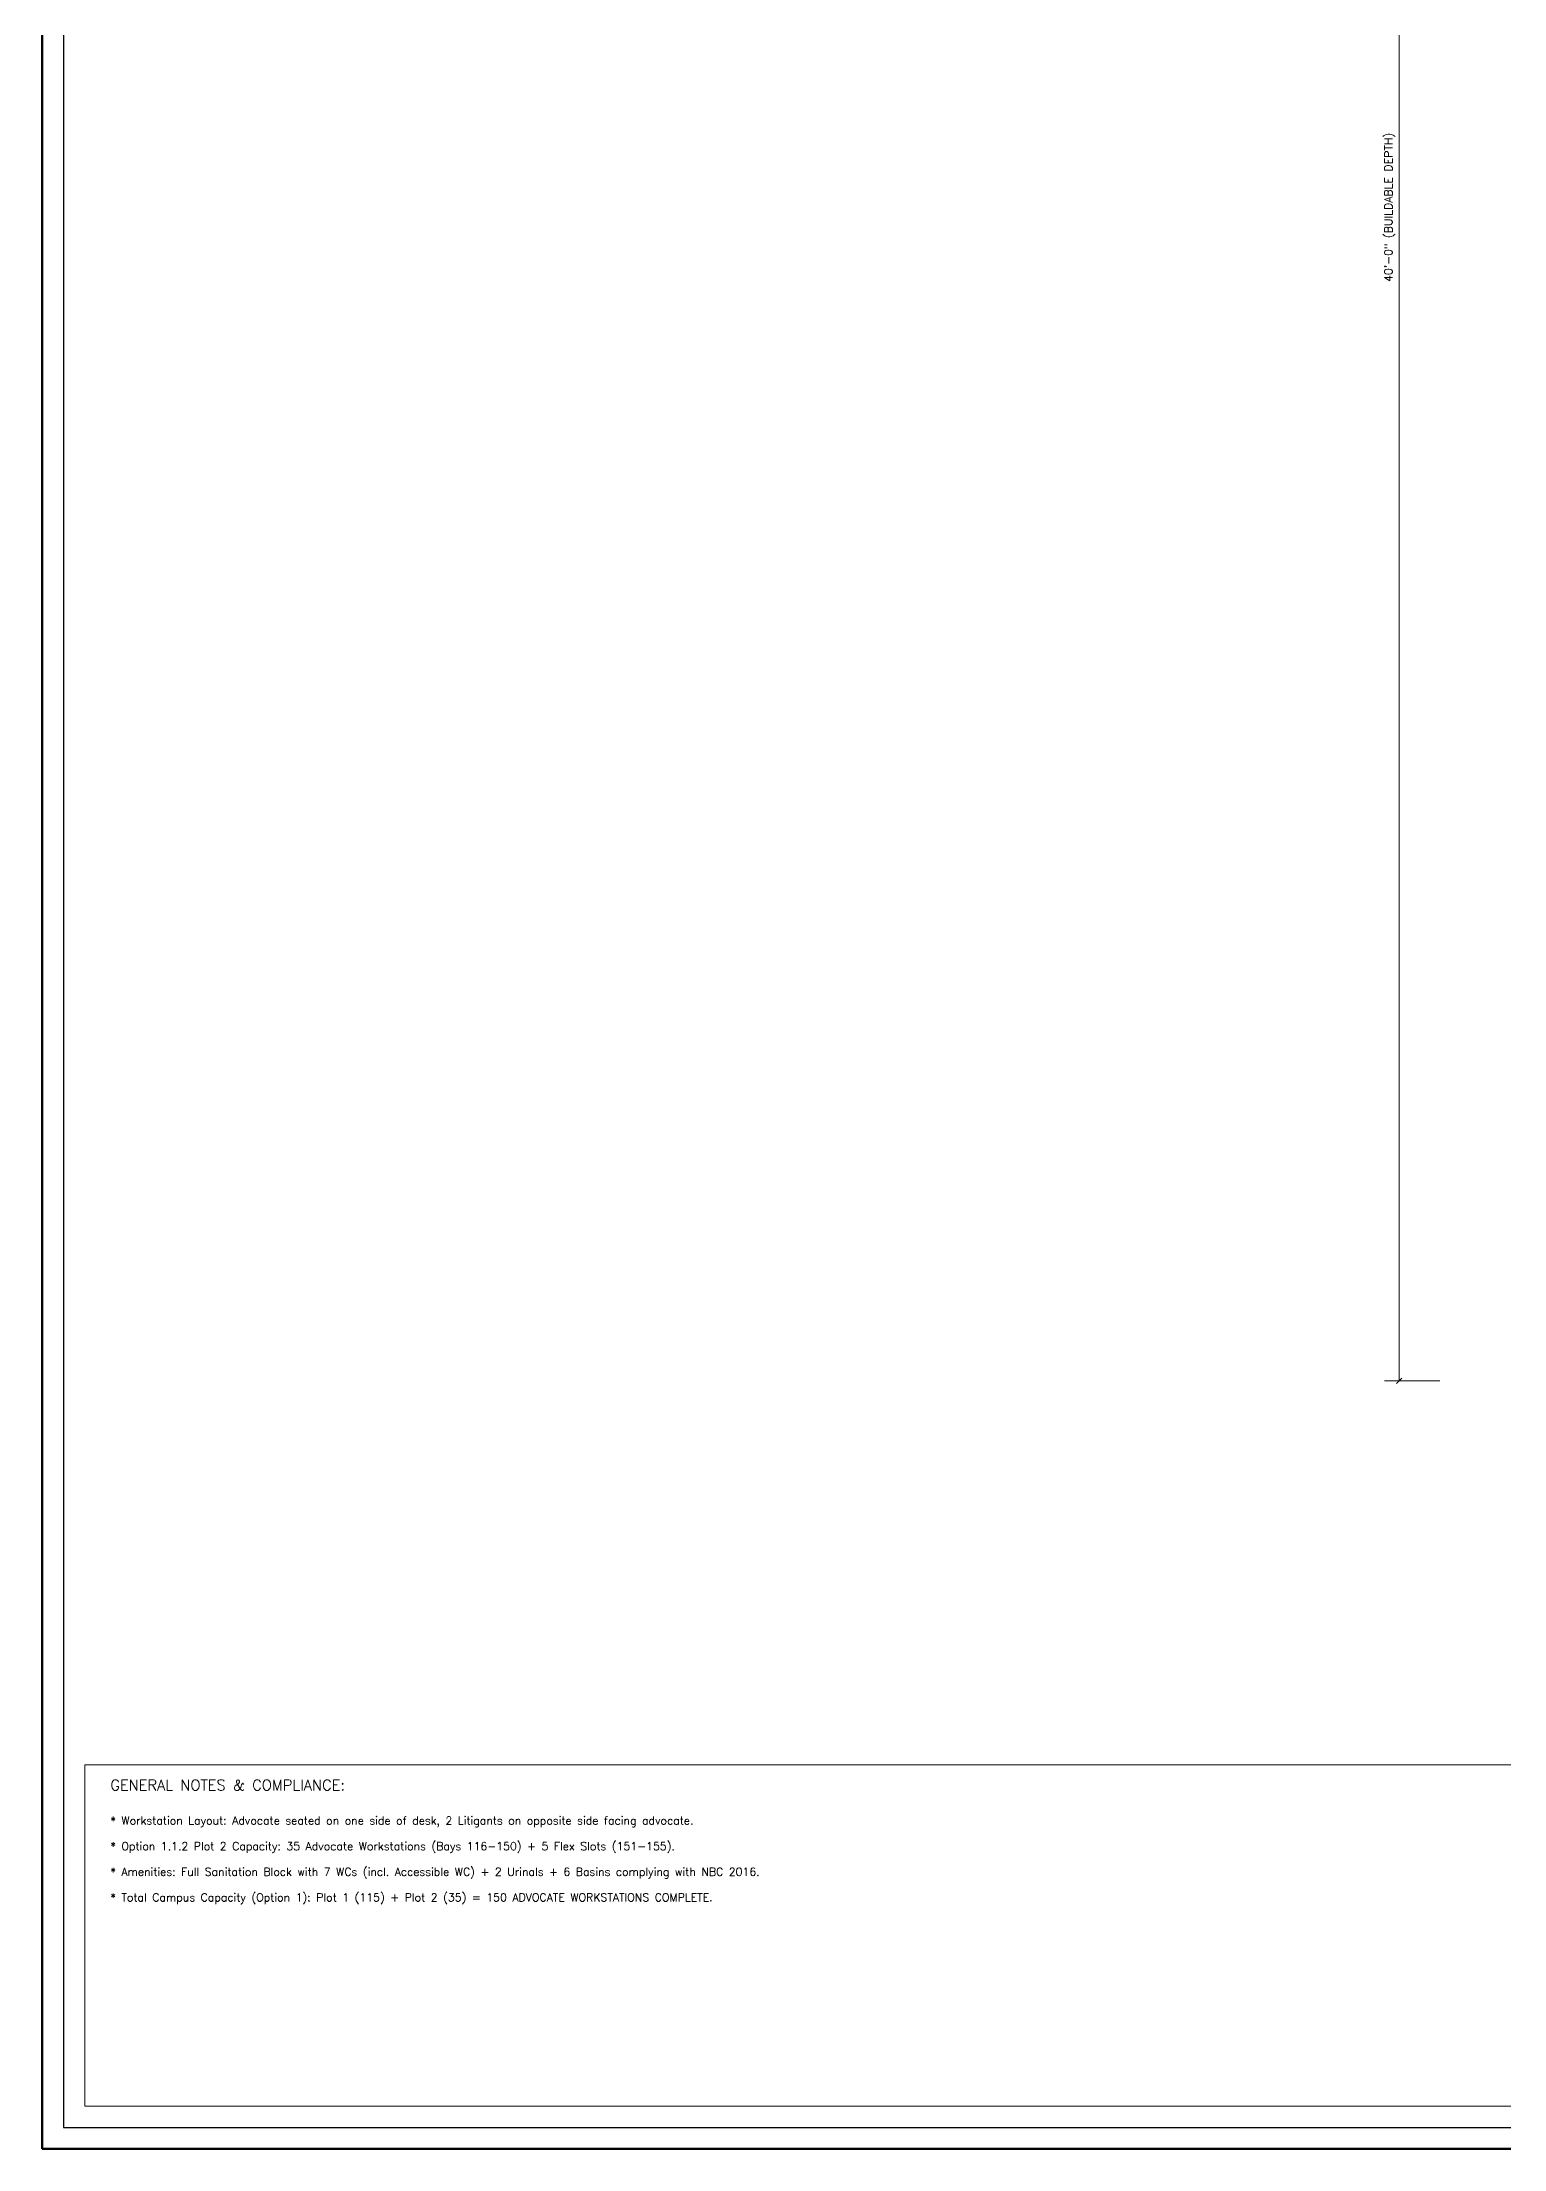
# Model space of a CAD drawing. Header units: inches. Extents: x 0 to 1800, y 0 to 1191.
# Drawn here: x 0 to 411, y 0 to 592 of the extents above; entities that cross this region are included whole.
import ezdxf
from ezdxf.enums import TextEntityAlignment as Align

# ---------------------------------------------------------------- set-up
doc = ezdxf.new("R2010")
doc.units = ezdxf.units.IN
doc.header["$MEASUREMENT"] = 0
for name, color, linetype in [('A-DIM', 4, 'Continuous'), ('A-TEXT', 7, 'Continuous'), ('A-TEXT-TTL', 7, 'Continuous'), ('A-TTLB', 7, 'Continuous')]:
    doc.layers.add(name, color=color, linetype=linetype)
doc.styles.add('SIMPLEX', font='simplex.shx')

msp = doc.modelspace()

# ---------------------------------------------------------------- linework, layer by layer
at = {"layer": 'A-DIM', "lineweight": 18}
msp.add_line((381.6, 216), (381.6, 876), dxfattribs=at)
at = {"layer": 'A-DIM', "lineweight": 13}
msp.add_line((393, 216), (377.4, 216), dxfattribs=at)
at = {"layer": 'A-DIM', "lineweight": 30}
msp.add_line((380.85, 215.25), (382.35, 216.75), dxfattribs=at)
at = {"layer": 'A-TTLB', "lineweight": 50}
for p, q in [((0, 1190.66), (0, 0)), ((0, 0), (1800, 0))]:
    msp.add_line(p, q, dxfattribs=at)
at = {"layer": 'A-TTLB', "lineweight": 25}
for p, q in [((6, 1184.66), (6, 6)), ((6, 6), (1794, 6))]:
    msp.add_line(p, q, dxfattribs=at)
at = {"layer": 'A-TTLB', "lineweight": 20}
for p, q in [((660, 108), (12, 108)), ((12, 108), (12, 12)), ((12, 12), (660, 12))]:
    msp.add_line(p, q, dxfattribs=at)

# ---------------------------------------------------------------- texts
at = {"layer": 'A-DIM', "style": 'SIMPLEX'}
msp.add_text('40\'-0" (BUILDABLE DEPTH)', height=2.25, rotation=90, dxfattribs=at).set_placement((377.4, 546), align=Align.TOP_CENTER)
at = {"layer": 'A-TEXT', "style": 'SIMPLEX'}
for s, p in [('* Workstation Layout: Advocate seated on one side of desk, 2 Litigants on opposite side facing advocate.', (19.2, 91.2)), ('* Option 1.1.2 Plot 2 Capacity: 35 Advocate Workstations (Bays 116-150) + 5 Flex Slots (151-155).', (19.2, 84)), ('* Amenities: Full Sanitation Block with 7 WCs (incl. Accessible WC) + 2 Urinals + 6 Basins complying with NBC 2016.', (19.2, 76.8)), ('* Total Campus Capacity (Option 1): Plot 1 (115) + Plot 2 (35) = 150 ADVOCATE WORKSTATIONS COMPLETE.', (19.2, 69.6))]:
    msp.add_text(s, height=2.25, dxfattribs=at).set_placement(p)
at = {"layer": 'A-TEXT-TTL', "style": 'SIMPLEX'}
msp.add_text('GENERAL NOTES & COMPLIANCE:', height=3, dxfattribs=at).set_placement((19.2, 100.8))

doc.saveas('drawing.dxf')
